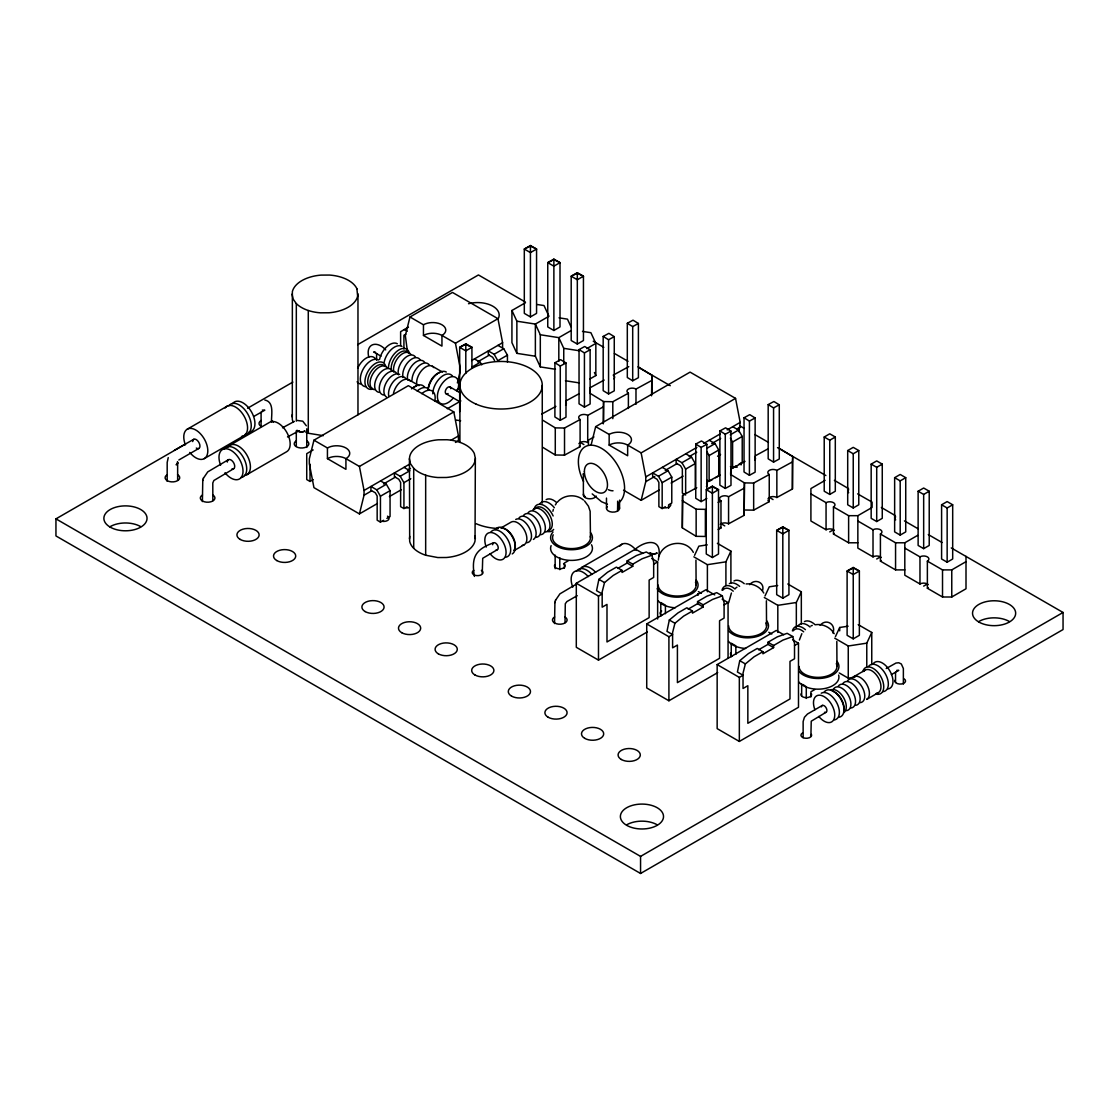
<?xml version="1.0" encoding="UTF-8"?>
<svg xmlns="http://www.w3.org/2000/svg" width="1119" height="1119" viewBox="0 0 1119 1119"><rect width="100%" height="100%" fill="white"/><g stroke="black" fill="none" stroke-linecap="round" stroke-linejoin="round"><path stroke-width="1.5" d="M606.484 508.362L606.484 498.081M603.295 423.835L603.561 401.567L589.741 393.105L590.007 387.775L604.176 380.054M651.58 395.818L651.845 375.243L638.026 366.794M682.324 500.752L696.144 509.201L705.376 509.355L705.376 536.463L696.144 536.323L682.324 527.86L682.59 495.423L696.759 487.702M682.324 527.86L682.59 495.423M720.314 524.321A5.231 3.021 0 0 1 728.567 523.832L744.163 515.327L744.429 482.89L730.595 474.442L730.861 469.099L745.03 461.378M744.163 515.327L744.429 482.89L753.66 483.044L769.243 474.54A5.231 3.021 0 0 1 769.466 470.274A5.231 3.021 0 0 1 776.852 470.4L792.434 461.895L792.7 456.566L778.88 448.118M768.04 498.71A5.231 3.021 0 0 1 776.852 497.507L792.434 489.003L792.7 456.566M728.637 602.819L731.42 593.028M202.777 480.233L202.399 501.578M554.926 602.218L554.548 623.563M658.364 560.129C659.175 542.645 685.22 536.938 693.332 552.352M293.094 421.765A32.465 18.743 0 0 1 292.297 419.331L292.367 291.625A33.64 19.415 0 0 1 320.985 275.106L329.587 275.064A32.269 18.631 0 0 1 356.947 288.856M292.045 416.841L292.367 414.366M357.646 296.269L356.919 288.856M409.428 458.79L409.75 456.3A33.64 19.415 0 0 1 438.368 439.795L446.971 439.739A32.269 18.631 0 0 1 474.33 453.545L475.351 458.468L475.029 540.995A33.64 19.415 0 0 1 446.411 557.5L437.809 557.556L425.668 555.234A32.675 18.813 0.1 0 1 413.708 548.324A32.465 18.743 0 0 1 409.68 541.316L409.428 458.79L410.477 463.714L413.708 468.288A32.675 18.869 0 0 0 425.668 475.183A32.465 18.743 0 0 0 437.809 477.519L446.411 477.477A33.64 19.415 0 0 0 475.016 460.944L475.351 458.468M409.428 538.84L409.75 536.351M552.884 511.271L553.359 509.327M799.386 640.04L801.847 633.69M455.447 442.439L458.454 440.718L458.454 435.948L453.824 411.932L408.351 385.677L313.949 440.187L309.32 458.86L309.32 463.63L313.949 487.646L359.423 513.901L377.397 503.508M359.423 513.901L364.039 495.213L364.039 490.458L359.423 466.441L345.925 458.65A13.078 7.553 0 0 0 327.433 458.65L327.433 447.978L313.949 440.187M502.585 347.463L502.585 342.694L497.955 318.691L452.482 292.437L409.974 316.985L405.344 335.658L407.33 350.709M457.363 382.908L460.063 372.012L460.063 367.242L455.447 343.239L441.949 335.448A13.078 7.553 0 0 0 423.458 335.448L423.458 324.776L409.974 316.985M591.042 445.306L595.672 426.633L690.073 372.123L735.547 398.378L740.177 422.395L739.016 431.822M623.535 490.178L641.145 500.347L645.761 481.66L645.761 476.904L641.145 452.887L627.647 445.096A13.078 7.553 0 0 0 609.156 445.096L609.156 434.424L595.672 426.633M622.024 570.368L613.226 575.446L604.512 582.593L602.176 591.867L602.176 607.169L606.988 604.4L606.988 641.97L649.132 617.632L649.132 580.062L653.664 577.446L653.664 562.144L651.901 555.22L642.096 558.773L632.753 564.172L632.753 566.284L622.024 572.48L622.024 570.368L616.415 567.123L607.603 572.201L598.889 579.348L596.553 590.692L602.176 593.937L598.483 596.077L576.299 583.265L576.299 647.3L598.483 660.112L647.286 631.941M692.465 611.03L683.653 616.107L674.939 623.255L672.603 632.529L672.603 647.831L677.415 645.062L677.415 682.632L719.559 658.294L719.559 620.723L724.091 618.108L724.091 602.805L722.342 595.881L712.523 599.434L703.18 604.833L703.18 606.946L692.465 613.142L692.465 611.03L686.842 607.785L678.044 612.862L669.316 620.01L666.98 631.354L672.603 634.599L668.91 636.739L646.726 623.926L646.726 687.961L668.91 700.774L717.713 672.603M762.892 651.692L754.094 656.769L745.366 663.917L743.03 673.19L743.03 688.493L747.842 685.723L747.842 723.294L789.986 698.955L789.986 661.385L794.518 658.769L794.518 643.467L792.77 636.557L782.95 640.096L773.607 645.495L773.607 647.607L762.892 653.804L762.892 651.692L757.269 648.447L748.471 653.524L739.757 660.672L737.421 672.015L743.03 675.261L739.337 677.401L717.153 664.588L717.153 728.623L739.337 741.435L798.49 707.278L798.49 643.243L792.574 639.83M203.35 478.331L207.756 471.882L228.402 459.699M555.5 600.316L559.906 593.867L576.173 584.216M202.623 480.764L203.434 478.051M554.772 602.749L555.583 600.036M168.242 457.615L167.179 462.455L167.179 481.338M694.563 555.318L698.843 546.156L707.264 544.869M725.909 585.531L725.909 561.836L730.903 551.149L717.363 543.316M765.004 595.979L769.271 586.818L777.691 585.531M796.336 627.885L796.336 602.498L801.33 591.811L787.79 583.978M835.431 636.641L839.698 627.479L848.118 626.192M866.777 666.854L866.777 643.159L871.757 632.473L858.217 624.64M555.332 504.921L556.353 503.34M557.304 502.235C563.598 494.64 575.949 493.633 583.447 500.011M178.844 459.993L198.86 448.439M735.659 588.104L736.959 587.153M187.293 429.178L227.045 406.239M951.262 547.932L1063.05 612.471L1063.05 629.549L640.558 873.477L55.95 535.945L55.95 518.866L185.712 443.949M247.579 408.239L292.842 382.097M357.73 344.638L478.442 274.952L525.273 301.99M530.434 245.523L524.307 249.061L524.307 313.376L530.434 316.915L536.561 313.376L536.561 249.061L530.434 245.523L530.434 316.915M254.125 416.254L264.825 410.183L262.322 410.1M408.435 327.168L400.616 331.686L400.616 345.491M405.763 334.175L403.917 335.252L403.917 349.086M204.287 458.608L244.04 435.669M229.913 445.25L269.651 422.297A16.995 9.805 60 0 1 286.646 432.102A16.995 9.805 60 0 1 286.646 451.726L246.893 474.68M553.877 259.104L547.75 262.643L547.75 326.944L553.877 330.483L560.004 326.944L560.004 262.643L553.877 259.104L553.877 330.483M233.619 468.763L213.869 480.499L212.792 482.96L212.848 500.669M577.32 272.672L571.194 276.211L571.194 340.526L577.32 344.051L583.447 340.526L583.447 276.211L577.32 272.672L577.32 344.051M455.447 343.239L497.955 318.691M471.924 368.179L471.924 347.324L465.798 343.785L459.671 347.324L459.671 411.638M313.166 449.95L306.732 453.657L306.732 479.561L310.019 481.45L313.18 479.631M471.7 360.528L502.585 342.694M477.659 361.857L489.381 355.073M472.022 367.046L480.261 362.29L481.743 364.85M494.528 360.458L492.682 357.255L488.318 354.737L488.318 350.932L494.122 354.289L503.732 348.736L507.439 355.143L507.439 362.038M507.439 355.143L497.815 360.696L494.122 354.289M456.916 389.832L459.839 388.139M359.423 466.441L453.824 411.932M364.039 490.458L409.582 464.161M450.985 440.257L458.454 435.948M364.039 495.213L371.536 490.891M383.523 483.967L395.511 477.044M407.498 470.134L410.491 468.399M383.607 520.293L380.446 522.111L377.159 520.223L377.159 495.997L375.313 492.794L370.948 490.276L370.948 486.471L376.753 489.828L386.363 484.275L390.055 490.681L390.055 516.572L386.894 518.391M407.092 506.739L403.931 508.558L400.63 506.669L400.63 482.443L398.784 479.24L394.42 476.722L394.42 472.917L400.224 476.274L409.834 470.721L404.029 467.364M380.446 522.111L380.446 496.221L390.055 490.681M403.931 508.558L403.931 482.667L410.785 478.708M389.384 496.584L401.385 489.674M593.937 436.942L588.454 440.103L588.454 445.292M500.99 527.958L511.089 522.125A13.078 7.553 60 0 1 524.965 531.175A13.078 7.553 60 0 1 522.251 545.359M641.145 452.887L735.547 398.378M493.437 542.883C475.141 549.429 471.197 557.416 474.428 576.411M497.451 549.611L482.709 558.283L482.261 573.278M514.055 550.604L524.168 544.757M645.761 476.904L696.843 447.404M703.739 443.432L720.328 433.85M727.224 429.878L740.177 422.395M645.761 481.66L654.755 476.47M665.245 470.414L677.233 463.49M689.22 456.58L696.717 452.244M711.698 443.6L720.692 438.41M737.169 428.885L740.177 427.164M665.329 506.739L662.168 508.558L658.881 506.669L658.881 482.443L657.035 479.24L652.671 476.722L652.671 472.917L658.476 476.274L668.085 470.721L671.778 477.128L671.778 503.018L668.616 504.837L668.616 508.25M685.653 495.004L682.352 493.115L682.352 468.889L680.506 465.686L676.142 463.168L676.142 459.363L681.947 462.707L691.556 457.167L695.263 463.574L695.263 489.465M706.802 448.369L715.041 443.614L718.734 450.02L718.734 475.911L715.573 477.729M730.273 434.815L738.512 430.06L742.219 436.452L742.219 462.357L739.058 464.175M662.168 508.558L662.168 482.667L671.778 477.128M685.653 493.283L685.653 469.113L695.263 463.574M706.928 480.191L709.124 481.45L709.124 455.559L718.734 450.02M730.413 466.637L732.595 467.896L732.595 442.005L742.219 436.452M641.145 500.347L659.119 489.954M671.106 483.03L683.094 476.121M717.573 456.216L720.566 454.482M568.242 560.801L564.396 563.025L564.396 568.2M710.173 480.848L712.285 479.631M732.595 467.896L735.756 466.077M712.383 486.15L706.257 489.688L706.257 553.989L712.383 557.528L718.51 553.989L718.51 489.688L712.383 486.15L712.383 557.528M582.062 567.235L621.8 544.282M824.213 437.011L829.766 433.808L835.306 437.011L835.306 491.227L829.766 494.43L824.213 491.227L824.213 437.011L829.766 440.215L835.306 437.011M576.299 583.265L635.452 549.121L642.838 553.387M617.744 568.452L627.13 563.039L627.13 560.927L636.473 555.528L646.292 551.975L651.901 555.22M577.194 595.7L566.885 601.574L565.291 603.742L565.011 622.654M847.698 450.565L853.237 447.362L858.777 450.565L858.777 504.781L853.237 507.984L847.698 504.781L847.698 450.565L853.237 453.768L858.777 450.565M653.664 564.214L657.636 561.92L657.636 619.031M825.137 480.345L810.911 488.569L810.911 521.006L826.06 529.763A5.231 3.021 0 0 1 834.284 530.378M871.169 464.119L876.709 460.916L882.262 464.119L882.262 518.335L876.709 521.538L871.169 518.335L871.169 464.119L876.709 467.322L882.262 464.119M782.81 526.811L776.684 530.35L776.684 594.665L782.81 598.189L788.937 594.665L788.937 530.35L782.81 526.811L782.81 598.189M894.64 477.673L900.194 474.47L905.733 477.673L905.733 531.889L900.194 535.092L894.64 531.889L894.64 477.673L900.194 480.876L905.733 477.673M646.726 623.926L705.879 589.783L714.747 594.902M688.185 609.114L697.557 603.701L697.557 601.588L706.9 596.189L716.719 592.65L722.342 595.881M829.766 531.889L833.459 529.763M810.911 493.899L826.06 502.655A5.231 3.021 0 0 1 833.459 502.655A5.231 3.021 0 0 1 833.459 506.921L848.622 515.677L857.853 515.677L872.093 507.453L872.093 502.123L857.602 493.857M749.702 584.691C754.779 578.089 765.172 582.384 762.515 590.664M918.126 491.227L923.665 488.024L929.218 491.227L929.218 545.443L923.665 548.646L918.126 545.443L918.126 491.227L923.665 494.43L929.218 491.227M724.091 604.875L728.063 602.582L728.063 657.972M941.597 504.781L947.15 501.578L952.689 504.781L952.689 558.996L947.15 562.2L941.597 558.996L941.597 504.781L947.15 507.984L952.689 504.781M853.237 567.473L847.111 571.012L847.111 635.326L853.237 638.851L859.364 635.326L859.364 571.012L853.237 567.473L853.237 638.851M876.709 558.996L880.415 556.87M857.853 521.006L873.016 529.763A5.231 3.021 0 0 1 880.415 529.763A5.231 3.021 0 0 1 880.415 534.029L895.564 542.785L904.809 542.785L917.622 535.386M717.153 664.588L776.306 630.445L783.706 634.711M758.612 649.775L767.998 644.362L767.998 642.25L777.341 636.851L787.147 633.312L792.77 636.557M820.129 625.353C826.13 617.912 836.425 624.36 832.942 633.046M794.518 645.537L798.49 643.243M923.665 586.104L927.371 583.978M904.809 548.114L919.972 556.87A5.231 3.021 0 0 1 927.371 556.87A5.231 3.021 0 0 1 927.371 561.137L942.52 569.893L951.765 569.893L966.005 561.668M927.371 561.137L927.371 588.244L942.52 597L951.765 597L966.005 588.776L966.005 556.339M814.744 689.57L810.911 691.78L810.911 696.969M853.629 676.771L865.183 670.099M822.423 705.39L807.484 714.02L804.435 717.279L803.134 721.545L803.134 737.673M886.22 668.519L896.011 663.035L898.781 662.756L901.327 663.987L903.369 668.519L903.369 684.087M825.822 712.411L811.233 721.209L810.911 735.589M891.353 674.603L898.781 670.365L896.823 670.295M878.261 692.731L866.707 699.403A13.078 7.553 60 0 0 865.798 682.87A13.078 7.553 60 0 0 852.16 678.128M55.95 518.866L640.558 856.399L1063.05 612.471M555.458 369.27L540.309 366.92L535.372 356.22L516.866 353.352L511.929 342.652L511.929 310.495L525.51 302.69M570.886 330.692L558.815 337.644L540.309 334.763L535.372 324.076L516.866 321.195L511.929 310.495M447.292 408.757L460.86 400.938M586.79 348.61L595.84 343.393L590.902 332.707L582.481 331.392M589.797 379.019L595.84 375.55L595.84 343.393M174.452 450.244L193.811 439.277M554.898 362.766L560.605 359.661L565.99 362.948L565.99 417.163L560.283 420.282L554.898 416.981L554.898 362.766L560.283 366.053L560.283 420.282M579.041 349.604L584.733 346.498L590.119 349.785L590.119 404.015L584.426 407.12L579.041 403.819L579.041 349.604L584.426 352.905L584.426 407.12M603.183 336.441L608.876 333.336L614.261 336.637L614.261 390.853L608.568 393.958L603.183 390.671L603.183 336.441L608.568 339.742L608.568 393.958M627.311 323.293L633.018 320.174L638.403 323.475L638.403 377.69L632.697 380.796L627.311 377.509L627.311 323.293L632.697 326.58L632.697 380.796M560.283 366.053L565.99 362.948M584.426 352.905L590.119 349.785M608.568 339.742L614.261 336.637M632.697 326.58L638.403 323.475M541.722 414.1L555.891 406.379M566.326 400.686L579.082 393.734M613.198 375.131L628.78 366.64M542.841 420.282L555.276 427.878L564.522 428.031L580.104 419.541A5.231 3.021 0 0 1 580.313 415.275A5.231 3.021 0 0 1 587.713 415.387L603.295 406.896M603.561 421.891L603.561 401.567L612.806 401.721L628.388 393.217A5.231 3.021 0 0 1 628.598 388.95A5.231 3.021 0 0 1 635.984 389.076L651.58 380.572M542.841 447.39L555.276 454.985L564.522 455.139L580.104 446.649L580.104 419.541M706.844 498.501L701.137 501.606L695.752 498.305L695.752 444.089L701.459 440.984L706.844 444.271L706.844 490.024M719.895 430.927L725.602 427.822L730.987 431.123L730.987 485.338L725.28 488.443L719.895 485.156L719.895 430.927L725.28 434.228L725.28 488.443M744.037 417.779L749.744 414.659L755.129 417.96L755.129 472.176L749.422 475.281L744.037 471.994L744.037 417.779L749.422 421.066L749.422 475.281M768.18 404.616L773.886 401.497L779.272 404.798L779.272 459.014L773.565 462.119L768.18 458.832L768.18 404.616L773.565 407.903L773.565 462.119M695.752 444.089L701.137 447.39L706.844 444.271M725.28 434.228L730.987 431.123M749.422 421.066L755.129 417.96M773.565 407.903L779.272 404.798M707.194 482.009L719.951 475.057M755.479 455.685L768.221 448.733M718.132 502.403L720.972 500.864A5.231 3.021 0 0 1 721.182 496.598A5.231 3.021 0 0 1 728.567 496.724L744.163 488.22M718.132 529.511L720.972 527.972L720.972 500.864M744.429 509.998L753.66 510.152L769.243 501.648L769.243 474.54M282.478 427.808L294.381 421.415M287.513 436.969L299.235 430.675M634.627 549.793C644.418 540.659 661.693 537.554 658.909 555.863M810.995 625.913L812.254 625.423M375.103 351.898L373.634 351.953L381.019 356.178M693.864 556.842L707.39 564.675L725.909 561.836M764.291 597.504L777.817 605.337L796.336 602.498M834.718 638.166L848.258 645.999L866.777 643.159M839.236 672.939L848.258 678.156L854.986 677.121M815.038 624.766C822.451 623.507 830.41 627.172 834.201 633.69M296.997 420.408L302.759 421.192L306.34 425.779M746.079 583.936C753.073 583.307 760.221 586.957 763.773 593.028M833.459 506.921L833.459 534.029L848.622 542.785L857.853 542.785M880.415 534.029L880.415 561.137L895.564 569.893L904.809 569.893M323.293 435.669L308.284 433.249A32.675 18.785 0.2 0 1 305.879 432.354M537.288 304.522L544.016 305.557L548.953 316.257L535.372 324.076L535.372 356.22M559.038 317.824L567.459 319.139L570.984 326.776M558.815 361.339L558.815 337.644L563.752 348.331L578.901 350.695M565.445 380.754L578.901 382.838M455.587 419.975L460.636 420.758M264.853 400.042C274.645 401.987 271.148 415.275 271.539 421.933M607.449 504.235L601.476 501.69L592.203 493.899M593.252 341.239L603.826 347.338M614.401 353.45L627.997 361.297M638.571 367.396L670.295 385.719M739.771 425.835L744.303 428.451M754.877 434.55L768.473 442.397M777.537 447.642L825.878 475.547M834.382 480.345L848.538 488.625M881.338 507.453L895.368 515.663M904.432 520.894L918.028 528.741M928.294 534.56L942.072 542.519M732.707 426.703L738.512 430.06M709.236 440.257L715.041 443.614M881.24 557.5A5.231 3.021 0 0 0 873.016 556.87L857.853 548.114L857.853 515.677M928.197 584.608A5.231 3.021 0 0 0 919.972 583.978L904.809 575.222L904.809 542.785M497.927 345.379L503.732 348.736M685.751 453.81L691.556 457.167M474.456 358.933L480.261 362.29M662.28 467.364L668.085 470.721M423.458 335.448L441.949 346.121L441.949 335.448A13.078 7.553 0 0 0 441.949 324.776A13.078 7.553 0 0 0 423.458 324.776M609.156 445.096L627.647 455.769L627.647 445.096A13.078 7.553 0 0 0 627.647 434.424A13.078 7.553 0 0 0 609.156 434.424M404.323 329.546L407.218 331.224M432.382 366.249L442.495 372.081M385.705 349.897C376.739 339.98 365.312 343.757 368.808 357.157M449.936 386.95L460.063 392.797M446.117 393.804L458.902 401.175M408.911 379.803L419.024 385.635M651.72 558.507L657.636 561.92M722.147 599.169L728.063 602.582M627.13 560.927L632.753 564.172M697.557 601.588L703.18 604.833M767.998 642.25L773.607 645.495M627.13 563.039L632.753 566.284M697.557 603.701L703.18 606.946M767.998 644.362L773.607 647.607M802.813 684.534L805.134 685.877M598.889 579.348L604.512 582.593M669.316 620.01L674.939 623.255M739.757 660.672L745.366 663.917M380.558 480.918L386.363 484.275M327.433 458.65L345.925 469.323L345.925 458.65A13.078 7.553 0 0 0 345.925 447.978A13.078 7.553 0 0 0 327.433 447.978M698.368 591.615L701.375 593.35M768.795 632.277L771.802 634.011M769.466 497.382L773.047 499.578M721.182 523.706L724.762 525.902M580.313 442.383L583.908 444.579M584.538 500.948L588.426 506.166L590.147 511.271L590.468 537.652M357.632 296.269A33.64 19.415 0 0 1 329.028 312.774L320.426 312.83A32.465 18.743 0 0 1 308.284 310.509A32.675 18.869 0 0 1 296.325 303.599L293.094 299.025L292.045 294.115M730.385 438.172L732.595 442.005M706.9 451.726L709.124 455.559M681.947 462.707L685.653 469.113M658.476 476.274L662.168 482.667M400.224 476.274L403.931 482.667M376.753 489.828L380.446 496.221M594.427 372.501L595.84 375.55M475.113 536.029L475.351 538.505M836.816 641.453L836.97 666.42M766.389 600.791L766.543 625.759M695.948 560.129L696.116 585.097M465.798 343.785L465.798 373.452M951.765 569.893L951.765 597M947.15 507.984L947.15 562.2M942.52 569.893L942.52 597M923.665 494.43L923.665 548.646M919.972 556.87L919.972 583.978M900.194 480.876L900.194 535.092M895.564 542.785L895.564 569.893M895.536 672.127L895.536 682.45M876.709 467.322L876.709 521.538M873.016 529.763L873.016 556.87M871.757 632.473L871.757 664.63M853.237 453.768L853.237 507.984M848.622 515.677L848.622 542.785M848.258 645.999L848.258 678.156M839.698 627.479L839.698 630.864M829.766 440.215L829.766 494.43M826.06 502.655L826.06 529.763M806.281 686.534L806.281 698.424M801.666 683.877L801.666 695.766M801.33 591.811L801.33 623.968M792.434 461.895L792.434 489.003M777.817 605.337L777.817 632.417M776.852 470.4L776.852 497.507M753.66 483.044L753.66 510.152M739.337 677.401L739.337 741.435M735.854 654.363L735.854 645.873L731.239 643.215L731.239 656.797M730.903 551.149L730.903 583.307M728.567 496.724L728.567 523.832M707.39 564.675L707.39 591.755M701.137 447.39L701.137 501.606M696.144 509.201L696.144 536.323M668.91 636.739L668.91 700.774M665.427 613.702L665.427 605.211L660.797 602.54L660.797 616.135M651.845 375.243L651.845 393.874M640.558 856.399L640.558 873.477M635.984 389.076L635.984 404.323M628.388 393.217L628.388 408.463M619.562 500.151L619.562 508.362M617.646 501.186L617.646 511.033L617.814 503.312A32.675 18.869 60 0 0 618.373 466.567A32.675 18.869 60 0 0 586.314 446.131A32.675 18.869 60 0 0 583.517 481.436M612.806 401.721L612.806 418.66M598.483 596.077L598.483 660.112M587.713 415.387L587.713 442.509A5.231 3.021 0 0 0 578.901 443.711M583.377 494.948L583.377 473.603A6.532 3.777 0 0 0 584.188 475.505M564.522 428.031L564.522 455.139M563.752 348.331L563.752 363.563M559.78 557.78L559.78 569.669M555.276 427.878L555.276 454.985M555.15 555.108L555.15 568.69M542.267 385.23L542.267 503.046M540.309 334.763L540.309 366.92M516.866 321.195L516.866 353.352M459.909 385.244L459.909 442.425M425.668 475.183L425.668 555.234M413.708 468.288L413.708 548.324M376.585 353.366L376.585 360.248M357.968 293.779L357.968 414.785M310.019 464.147L310.019 481.45M308.284 310.509L308.284 433.249M306.76 428.787L306.76 447.446M296.325 303.599L296.325 421.15M296.297 430.717L296.297 446.411M261.091 412.198L261.091 426.115M177.641 462.86L177.641 480.289M468.525 303.725A21.569 12.449 0 0 1 491.493 305.501A21.569 12.449 0 0 1 498.445 318.244M585.377 496.78A5.357 3.091 0 0 1 583.992 495.395M177.585 474.694A7.315 4.224 0 0 1 177.585 480.666A7.315 4.224 0 0 1 167.235 480.666A7.315 4.224 0 0 1 167.235 474.694M261.147 426.451A7.315 4.224 0 0 1 261.147 420.478M271.497 420.478A7.315 4.224 0 0 1 273.386 422.367M306.704 440.802A7.315 4.224 0 0 1 306.704 446.775A7.315 4.224 0 0 1 296.353 446.775A7.315 4.224 0 0 1 296.353 440.802M212.806 495.018A7.315 4.224 0 0 1 212.806 500.99A7.315 4.224 0 0 1 202.455 500.99A7.315 4.224 0 0 1 202.455 495.018M564.955 617.003A7.315 4.224 0 0 1 564.955 622.989A7.315 4.224 0 0 1 554.604 622.989A7.315 4.224 0 0 1 554.604 617.003M387.496 516.153A5.357 3.091 0 0 1 388.349 519.887A5.357 3.091 0 0 1 382.32 521.328M408.561 507.774A5.357 3.091 0 0 1 405.791 507.774M670.603 503.984A5.357 3.091 0 0 1 664.043 507.774M737.239 467.113A5.357 3.091 0 0 1 734.47 467.113M741.03 463.322A5.357 3.091 0 0 1 741.03 464.931M563.57 563.598A5.357 3.091 0 0 1 561.165 568.774A5.357 3.091 0 0 1 554.604 564.983M811.457 693.738A5.357 3.091 0 0 1 806.281 697.641A5.357 3.091 0 0 1 801.106 693.738M732.064 656.07A5.357 3.091 0 0 1 730.679 653.076M661.637 615.408A5.357 3.091 0 0 1 661.637 611.03M481.394 570.368A5.357 3.091 0 0 1 481.394 574.746A5.357 3.091 0 0 1 473.813 574.746A5.357 3.091 0 0 1 473.813 570.368M903.984 678.799A5.357 3.091 0 0 1 901.578 683.975A5.357 3.091 0 0 1 895.018 680.184M811.457 734.4A5.357 3.091 0 0 1 804.897 738.19A5.357 3.091 0 0 1 802.491 733.015M626.696 824.801A21.569 12.449 0 0 1 657.203 824.801M110.208 526.615A21.569 12.449 0 0 1 140.7 526.615M978.845 621.493A21.569 12.449 0 0 1 1009.352 621.493M675.219 607.785A20.911 12.071 0 0 1 658.154 600.805M697.78 593.741A20.911 12.071 0 0 1 698.06 595.322M696.172 580.062A20.911 12.071 0 0 1 684.618 596.371A20.911 12.071 0 0 1 657.175 588.664M695.472 582.258A18.953 10.938 0 0 1 679.639 595.951A18.953 10.938 0 0 1 658.21 585.097M721.979 590.189A15.037 8.672 60 0 1 735.001 589.028M729.35 583.6A15.037 8.672 60 0 1 739.617 586.356M733.98 580.943A15.037 8.672 60 0 1 744.247 583.684M722.86 590.133A13.078 7.553 60 0 1 733.253 591.168M792.406 630.85A15.037 8.672 60 0 1 805.428 629.689M798.099 625.829A15.037 8.672 60 0 1 810.058 627.018M804.407 621.604A15.037 8.672 60 0 1 814.674 624.346M793.287 630.794A13.078 7.553 60 0 1 803.68 631.829M842.929 683.471A13.078 7.553 60 0 1 857.462 689.654A13.078 7.553 60 0 1 855.545 705.334M847.545 680.8A13.078 7.553 60 0 1 862.078 686.982A13.078 7.553 60 0 1 860.175 702.662M838.299 686.129A13.078 7.553 60 0 1 852.846 692.311A13.078 7.553 60 0 1 850.93 708.005M833.683 688.8A13.078 7.553 60 0 1 848.216 694.983A13.078 7.553 60 0 1 846.3 710.677M830.522 690.101A13.078 7.553 60 0 1 843.6 697.655A13.078 7.553 60 0 1 843.6 712.747M832.354 691.066A13.078 7.553 60 0 1 843.684 710.677M824.157 692.115A15.037 8.672 60 0 1 840.887 699.221A15.037 8.672 60 0 1 838.677 717.265M821.234 693.207A15.037 8.672 60 0 1 837.18 703.627A15.037 8.672 60 0 1 834.061 719.923M814.912 709.726A15.037 8.672 60 0 1 822.283 695.752A15.037 8.672 60 0 1 834.592 717.069A15.037 8.672 60 0 1 818.814 716.454M873.142 663.833A15.037 8.672 60 0 1 889.871 670.938A15.037 8.672 60 0 1 887.661 688.982M868.526 666.49A15.037 8.672 60 0 1 885.241 673.61A15.037 8.672 60 0 1 883.045 691.64M862.847 671.512A15.037 8.672 60 0 1 880.625 676.282A15.037 8.672 60 0 1 875.855 694.06M863.714 671.456A13.078 7.553 60 0 1 878.261 677.638A13.078 7.553 60 0 1 876.345 693.332M821.374 706.9A3.916 2.266 60 0 1 824.227 705.767A3.916 2.266 60 0 1 826.899 710.341A3.916 2.266 60 0 1 824.493 712.285M407.68 380.152A13.078 7.553 -60 0 1 413.065 364.416A13.078 7.553 -60 0 1 424.605 362.276M411.988 380.236A13.078 7.553 -60 0 1 418.842 365.969A13.078 7.553 -60 0 1 429.234 364.948M403.05 377.481A13.078 7.553 -60 0 1 408.449 361.745A13.078 7.553 -60 0 1 419.989 359.605M398.434 374.809A13.078 7.553 -60 0 1 403.819 359.073A13.078 7.553 -60 0 1 415.373 356.933M393.818 372.137A13.078 7.553 -60 0 1 399.203 356.415A13.078 7.553 -60 0 1 410.743 354.275M391.496 370.809A13.078 7.553 -60 0 1 396.895 355.073A13.078 7.553 -60 0 1 408.435 352.933M388.419 368.235A15.037 8.672 -60 0 1 397.651 350.723A15.037 8.672 -60 0 1 409.316 352.989M384.153 362.178A15.037 8.672 -60 0 1 401.945 346.4M379.537 359.507A15.037 8.672 -60 0 1 397.315 343.743M453.349 397.93A15.037 8.672 -60 0 1 437.557 398.546A15.037 8.672 -60 0 1 449.88 377.215A15.037 8.672 -60 0 1 457.237 391.202M432.787 393.846A15.037 8.672 -60 0 1 440.662 377.439A15.037 8.672 -60 0 1 452.622 376.25M438.088 401.399A15.037 8.672 -60 0 1 435.892 400.728M428.521 387.789A15.037 8.672 -60 0 1 446.299 372.026M428.157 389.58A13.078 7.553 -60 0 1 439.795 372.543M416.925 385.482A13.078 7.553 -60 0 1 422.311 369.746A13.078 7.553 -60 0 1 433.85 367.605M448.104 393.538A3.916 2.266 -60 0 1 445.264 392.056A3.916 2.266 -60 0 1 447.964 387.216A3.916 2.266 -60 0 1 450.803 388.685M386.587 397.105A13.078 7.553 -60 0 1 386.587 382.013A13.078 7.553 -60 0 1 399.665 374.459M388.825 396.364A13.078 7.553 -60 0 1 394.21 380.642A13.078 7.553 -60 0 1 405.749 378.502M383.887 395.035A13.078 7.553 -60 0 1 381.971 379.341A13.078 7.553 -60 0 1 396.518 373.159M379.271 392.363A13.078 7.553 -60 0 1 377.355 376.669A13.078 7.553 -60 0 1 391.888 370.487M374.641 389.692A13.078 7.553 -60 0 1 372.725 374.012A13.078 7.553 -60 0 1 387.272 367.829M372.333 388.363A13.078 7.553 -60 0 1 370.417 372.669A13.078 7.553 -60 0 1 384.964 366.486M372.823 389.09A15.037 8.672 -60 0 1 368.053 371.312A15.037 8.672 -60 0 1 385.831 366.542M365.633 386.67A15.037 8.672 -60 0 1 362.514 370.375A15.037 8.672 -60 0 1 378.46 359.954M357.618 368.305A15.037 8.672 -60 0 1 375.536 358.863M361.003 384.013A15.037 8.672 -60 0 1 357.115 381.761M412.561 388.321A15.037 8.672 -60 0 1 424.521 387.146M417.177 390.993A15.037 8.672 -60 0 1 429.137 389.804M421.807 393.664A15.037 8.672 -60 0 1 434.815 401.175M411.526 388.866A13.078 7.553 -60 0 1 416.324 386.097M393.44 393.51A13.078 7.553 -60 0 1 401.161 381.243A13.078 7.553 -60 0 1 410.379 381.159M518.866 518.153A13.078 7.553 60 0 1 532.504 522.881A13.078 7.553 60 0 1 533.413 539.428M515.719 519.454A13.078 7.553 60 0 1 529.581 528.504A13.078 7.553 60 0 1 526.867 542.687M523.496 515.481A13.078 7.553 60 0 1 538.029 521.664A13.078 7.553 60 0 1 536.113 537.344M528.112 512.81A13.078 7.553 60 0 1 542.645 518.992A13.078 7.553 60 0 1 540.743 534.686M532.728 510.138A13.078 7.553 60 0 1 547.275 516.321A13.078 7.553 60 0 1 545.359 532.015M535.05 508.809A13.078 7.553 60 0 1 549.583 514.992A13.078 7.553 60 0 1 547.667 530.672M553.639 529.413A15.037 8.672 60 0 1 547.191 531.413M534.169 508.865A15.037 8.672 60 0 1 542.589 504.809A15.037 8.672 60 0 1 553.136 515.957M539.848 503.844A15.037 8.672 60 0 1 554.367 507.732M546.156 499.606A15.037 8.672 60 0 1 556.423 502.361M486.247 547.065A15.037 8.672 60 0 1 493.605 533.092A15.037 8.672 60 0 1 505.914 554.423A15.037 8.672 60 0 1 490.136 553.807M495.479 529.455A15.037 8.672 60 0 1 511.159 534.91A15.037 8.672 60 0 1 512.208 553.933M490.863 532.126A15.037 8.672 60 0 1 507.578 539.246A15.037 8.672 60 0 1 505.382 557.276M501.452 528.196A13.078 7.553 60 0 1 512.614 536.337A13.078 7.553 60 0 1 514.083 550.072M492.682 544.729A3.916 2.266 60 0 1 495.13 542.883A3.916 2.266 60 0 1 498.165 547.177A3.916 2.266 60 0 1 496.235 549.779M745.646 648.461A20.911 12.071 0 0 1 728.581 641.467M766.599 620.723A20.911 12.071 0 0 1 756.318 636.739A20.911 12.071 0 0 1 728.581 630.794M765.9 622.933A18.953 10.938 0 0 1 750.066 636.613A18.953 10.938 0 0 1 728.637 625.759M838.635 675.065A20.911 12.071 0 0 1 824.185 688.633A20.911 12.071 0 0 1 799.008 682.128M837.026 661.385A20.911 12.071 0 0 1 826.745 677.401A20.911 12.071 0 0 1 799.008 671.456M836.327 663.595A18.953 10.938 0 0 1 820.493 677.275A18.953 10.938 0 0 1 799.064 666.42M591.503 544.771A20.911 12.071 0 0 1 572.299 560.395A20.911 12.071 0 0 1 551.121 545.638M590.524 532.616A20.911 12.071 0 0 1 570.928 549.723A20.911 12.071 0 0 1 553.024 532.015M590.3 536.225A18.953 10.938 0 0 1 570.27 548.576A18.953 10.938 0 0 1 553.206 534.826M580.104 446.649A5.231 3.021 0 0 1 579.306 446.005M565.71 402.099A5.231 3.021 0 0 1 565.571 405.106M613.995 375.774A5.231 3.021 0 0 1 613.841 378.795M720.972 527.972A5.231 3.021 0 0 1 720.174 527.329M706.579 483.422A5.231 3.021 0 0 1 706.425 486.443M769.243 501.648A5.231 3.021 0 0 1 767.956 500.277M754.849 457.098A5.231 3.021 0 0 1 754.71 460.119M834.284 533.399A5.231 3.021 0 0 1 833.459 534.029M848.706 492.738A5.231 3.021 0 0 1 848.706 489.716M895.662 519.845A5.231 3.021 0 0 1 895.662 516.824M881.24 560.507A5.231 3.021 0 0 1 880.415 561.137M928.197 587.615A5.231 3.021 0 0 1 927.371 588.244M580.146 568.998A16.995 9.805 60 0 1 595.63 572.313M619.898 546.058A16.995 9.805 60 0 1 636.305 550.45M576.453 571.138A16.995 9.805 60 0 1 591.937 574.439M572.76 587.153A16.995 9.805 60 0 1 574.299 571.725A16.995 9.805 60 0 1 588.244 576.579M649.985 553.178A5.231 3.203 -3.4 0 0 656.293 553.443L657.189 552.996L656.293 553.387A5.231 3.021 0 0 1 649.985 552.912M227.996 447.013A16.995 9.805 60 0 1 246.893 455.055A16.995 9.805 60 0 1 244.418 475.449M224.304 449.153A16.995 9.805 60 0 1 243.201 457.195A16.995 9.805 60 0 1 240.711 477.575M220.597 465.154A16.995 9.805 60 0 1 228.919 449.362A16.995 9.805 60 0 1 242.837 473.477A16.995 9.805 60 0 1 225.003 472.777M227.311 462.091A5.231 3.021 60 0 1 230.682 459.797A5.231 3.021 60 0 1 234.654 465.588A5.231 3.021 60 0 1 231.969 468.903M296.997 430.563A5.231 3.203 -3.4 0 0 304.144 431.458L305.025 431.011L304.144 431.402A5.231 3.021 0 0 1 297.011 430.297M225.129 408.001A16.995 9.805 60 0 1 244.04 416.044A16.995 9.805 60 0 1 241.55 436.438M185.39 444.83A16.995 9.805 60 0 1 193.713 429.025A16.995 9.805 60 0 1 207.63 453.139A16.995 9.805 60 0 1 189.782 452.44M228.835 405.875A16.995 9.805 60 0 1 247.733 413.918A16.995 9.805 60 0 1 245.243 434.298M232.528 403.735A16.995 9.805 60 0 1 251.425 411.778A16.995 9.805 60 0 1 248.936 432.172M177.459 462.119A5.231 2.825 3.2 0 1 176.117 464.805A5.231 3.021 0 0 0 177.459 461.881M192.72 441.571A5.231 2.909 60.5 0 1 196.371 439.669A5.231 2.909 60.5 0 1 199.951 446.131A5.231 2.909 60.5 0 1 196.301 448.048M596.189 496.081A6.532 3.777 0 0 1 588.104 498.654A6.532 3.777 0 0 1 583.642 493.983M619.339 507.383A6.532 3.777 0 0 1 612.177 512.11A6.532 3.777 0 0 1 607.365 506.473M613.03 490.793A6.532 3.777 0 0 1 608.4 489.688M498.389 528.504A41.179 23.779 0 0 1 476.009 523.65M536.561 249.061L530.434 252.6L524.307 249.061L530.448 246.082L536.561 249.061M560.004 262.643L553.877 266.168L547.75 262.643L553.891 259.65L560.004 262.643M583.447 276.211L577.32 279.75L571.194 276.211L577.334 273.218L583.447 276.211M471.924 347.324L465.798 350.862L459.671 347.324L465.812 344.344L471.924 347.324M718.51 489.688L712.383 493.227L706.257 489.688L712.411 486.681L718.51 489.688M788.937 530.35L782.81 533.889L776.684 530.35L782.838 527.343L788.937 530.35M859.364 571.012L853.237 574.551L847.111 571.012L853.265 568.004L859.364 571.012M626.696 825.332A21.569 12.449 0 0 0 662.784 819.751A21.569 12.449 0 0 0 636.361 804.505A21.569 12.449 0 0 0 626.696 825.332M110.208 527.147A21.569 12.449 0 0 0 146.295 521.566A21.569 12.449 0 0 0 119.873 506.306A21.569 12.449 0 0 0 110.208 527.147M978.845 622.024A21.569 12.449 0 0 0 1014.933 616.443A21.569 12.449 0 0 0 988.511 601.197A21.569 12.449 0 0 0 978.845 622.024M621.339 759.493A11.106 6.42 0 0 0 639.928 756.612A11.106 6.42 0 0 0 626.318 748.751A11.106 6.42 0 0 0 621.339 759.493M584.733 738.358A11.106 6.42 0 0 0 603.323 735.477A11.106 6.42 0 0 0 589.713 727.63A11.106 6.42 0 0 0 584.733 738.358M548.128 717.223A11.106 6.42 0 0 0 566.718 714.342A11.106 6.42 0 0 0 553.108 706.495A11.106 6.42 0 0 0 548.128 717.223M511.523 696.088A11.106 6.42 0 0 0 530.112 693.221A11.106 6.42 0 0 0 516.516 685.36A11.106 6.42 0 0 0 511.523 696.088M474.932 674.967A11.106 6.42 0 0 0 493.521 672.085A11.106 6.42 0 0 0 479.911 664.224A11.106 6.42 0 0 0 474.932 674.967M438.326 653.832A11.106 6.42 0 0 0 456.916 650.95A11.106 6.42 0 0 0 443.306 643.103A11.106 6.42 0 0 0 438.326 653.832M401.721 632.697A11.106 6.42 0 0 0 420.31 629.815A11.106 6.42 0 0 0 406.701 621.968A11.106 6.42 0 0 0 401.721 632.697M365.13 611.561A11.106 6.42 0 0 0 383.705 608.694A11.106 6.42 0 0 0 370.109 600.833A11.106 6.42 0 0 0 365.13 611.561M276.757 560.549A11.106 6.42 0 0 0 295.346 557.668A11.106 6.42 0 0 0 281.736 549.821A11.106 6.42 0 0 0 276.757 560.549M240.165 539.414A11.106 6.42 0 0 0 258.755 536.547A11.106 6.42 0 0 0 245.145 528.686A11.106 6.42 0 0 0 240.165 539.414M584.384 471.547A16.337 9.428 60 0 0 601.7 493.101A16.337 9.428 60 0 0 601.7 469.994A16.337 9.428 60 0 0 584.384 471.547M476.023 404.099A41.179 23.779 0 0 0 541.918 388.335A41.179 23.779 0 0 0 485.324 363.269A41.179 23.779 0 0 0 476.023 404.099"/></g></svg>
